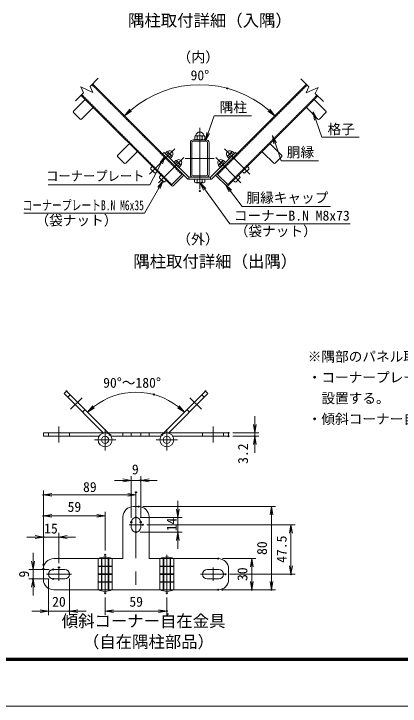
# Model space of a CAD drawing. Units: millimetres, scale not verified, with parts at other scales. Extents: x -4200 to 4200, y -2970 to 2970.
# Drawn here: x 488 to 2344, y -2970 to 355 of the extents above; entities that cross this region are included whole.
import ezdxf
from ezdxf.enums import TextEntityAlignment as Align

# ---------------------------------------------------------------- set-up
doc = ezdxf.new("R2010")
doc.units = ezdxf.units.MM
doc.header["$LTSCALE"] = 10
doc.header["$PDMODE"] = 32
doc.header["$PDSIZE"] = 5
doc.linetypes.add('USER1', pattern=[50.8, 31.75, -6.35, 6.35, -6.35])
doc.linetypes.add('USER2', pattern=[0.375, 0.25, -0.125])
for name, color, linetype, lineweight in [('0-0_D-STR1', 1, 'Continuous', 18), ('0-1_D-BMK', 2, 'USER1', 13), ('0-5_D-STR3', 3, 'Continuous', 13), ('0-6_D-STR-DIM', 7, 'Continuous', 13), ('0-7_0', 7, 'Continuous', 18), ('0-9_D-TTL-TXT', 7, 'Continuous', 18), ('0-A_D-STR-TXT', 7, 'Continuous', 13), ('0-B_D-TTL', 7, 'Continuous', 18)]:
    doc.layers.add(name, color=color, linetype=linetype, lineweight=lineweight)
doc.layers.add('0-8_Defpoints', color=253, linetype='Continuous')
doc.styles.add('ＭＳ ゴシック', font='')
doc.styles.get('ＭＳ ゴシック').set_extended_font_data('MS Gothic')

# ---------------------------------------------------------------- blocks, each defined once
blk = doc.blocks.new('_Open')
at = {"layer": '0-7_0'}
blk.add_line((-10, 1.667), (0, 0), dxfattribs=at)
blk.add_lwpolyline([(-10, -1.667), (0, 0), (-10, 0)], dxfattribs=at)

msp = doc.modelspace()

# ---------------------------------------------------------------- linework, layer by layer
at = {"layer": '0-0_D-STR1', "linetype": 'USER2'}
for p, q in [((862.71, 15.74), (1294.93, -416.48)), ((1896.51, 13.07), (1466.96, -416.48)), ((814.34, -32.63), (1246.56, -464.85)), ((1944.88, -35.3), (1515.33, -464.85))]:
    msp.add_line(p, q, dxfattribs=at)
at = {"layer": '0-0_D-STR1'}
for p, q in [((866.1, 19.13), (1298.32, -413.09)), ((1893.12, 16.46), (1463.57, -413.09)), ((827.36, -59.64), (775.17, -111.83)), ((810.95, -36.02), (1243.17, -468.24)), ((1948.27, -38.69), (1518.72, -468.24)), ((1934.53, -59.64), (1986.72, -111.83)), ((865.54, -97.82), (813.35, -150.01)), ((1896.35, -97.82), (1948.54, -150.01)), ((775.17, -119.04), (806.14, -150.01)), ((1986.72, -119.04), (1955.75, -150.01)), ((1335.94, -263.38), (1335.94, -415.78)), ((1342.84, -263.38), (1342.84, -415.78)), ((1349.74, -249.58), (1412.14, -249.58)), ((1349.74, -256.48), (1412.14, -256.48)), ((1419.04, -415.78), (1419.04, -263.38)), ((1425.94, -415.78), (1425.94, -263.38)), ((1039.49, -271.77), (987.3, -323.96)), ((1722.4, -271.77), (1774.59, -323.96)), ((987.3, -331.17), (1018.27, -362.14)), ((1077.67, -309.96), (1025.49, -362.14)), ((1684.22, -309.96), (1736.4, -362.14)), ((1774.59, -331.17), (1743.62, -362.14)), ((1349.74, -422.68), (1412.14, -422.68)), ((1349.74, -429.58), (1412.14, -429.58))]:
    msp.add_line(p, q, dxfattribs=at)
for centre, radius, start, end in [((830.96, -63.25), 5.1, 45, 135), ((1930.93, -63.25), 5.1, 45, 135), ((861.93, -94.22), 5.1, 314.99941, 45), ((1899.96, -94.22), 5.1, 135, 225.00059), ((778.78, -115.43), 5.1, 134.99942, 225), ((1983.11, -115.43), 5.1, 315, 45.00058), ((809.75, -146.4), 5.1, 225, 314.99941), ((1952.14, -146.4), 5.1, 225.00059, 315), ((1349.74, -263.38), 13.8, 90.00002, 179.99999), ((1349.74, -263.38), 6.9, 90.00002, 179.99999), ((1412.14, -263.38), 13.8, 0, 90.00002), ((1412.14, -263.38), 6.9, 0, 90.00002), ((1043.09, -275.38), 5.1, 45, 135), ((1718.8, -275.38), 5.1, 45, 135), ((990.91, -327.56), 5.1, 134.99942, 225), ((1074.06, -306.35), 5.1, 314.99941, 45), ((1687.83, -306.35), 5.1, 135, 225.00059), ((1770.98, -327.56), 5.1, 315, 45.00058), ((1021.88, -358.54), 5.1, 225, 314.99941), ((1740.01, -358.54), 5.1, 225.00059, 315), ((1349.74, -415.78), 13.8, 179.99999, 270.00002), ((1349.74, -415.78), 6.9, 179.99999, 270.00002), ((1412.14, -415.78), 6.9, 270.00002, 0), ((1412.14, -415.78), 13.8, 270.00002, 0)]:
    msp.add_arc(centre, radius, start, end, dxfattribs=at)
at = {"layer": '0-1_D-BMK'}
for p, q in [((1380.94, -192.45), (1380.94, -486.93)), ((1261.58, -292.85), (1140.33, -414.1)), ((1500.31, -292.85), (1621.56, -414.1)), ((1304.01, -335.28), (1182.75, -456.53)), ((1311.64, -339.63), (1450.24, -339.63)), ((1457.88, -335.28), (1579.13, -456.53)), ((760.79, -1543.2), (815.65, -1488.33)), ((1388.79, -1543.2), (1333.93, -1488.33)), ((704.79, -1703.5), (704.79, -1625.91)), ((1444.79, -1703.5), (1444.79, -1625.91)), ((926.29, -1639.66), (926.29, -1742.23)), ((1223.29, -1639.66), (1223.29, -1742.23)), ((875.01, -1690.94), (977.57, -1690.94)), ((1172.01, -1690.94), (1274.57, -1690.94)), ((1074.79, -1942.4), (1074.79, -2434.53)), ((1042.29, -2098.66), (1107.29, -2098.66)), ((926.29, -2242.66), (926.29, -2427.53)), ((1223.29, -2242.66), (1223.29, -2427.53)), ((704.79, -2303.66), (704.79, -2368.66)), ((1444.79, -2303.66), (1444.79, -2368.66)), ((644.79, -2336.16), (764.79, -2336.16)), ((1504.79, -2336.16), (1384.79, -2336.16))]:
    msp.add_line(p, q, dxfattribs=at)
at = {"layer": '0-5_D-STR3'}
for p, q in [((1362.43, -230.13), (1399.46, -230.13)), ((1362.43, -230.13), (1399.46, -230.13)), ((1356.83, -246.63), (1356.83, -233.13)), ((1362.43, -249.63), (1399.46, -249.63)), ((1362.43, -249.63), (1399.46, -249.63)), ((1368.98, -233.13), (1368.98, -246.63)), ((1393.28, -233.13), (1393.28, -246.63)), ((1405.43, -246.63), (1405.43, -233.13)), ((1209.65, -310.84), (1202.86, -317.63)), ((1324.47, -439.23), (1202.86, -317.63)), ((1328.44, -429.63), (1209.65, -310.84)), ((1224.07, -305.96), (1214.42, -315.61)), ((1238.82, -340.01), (1214.42, -315.61)), ((1230.25, -312.14), (1220.6, -321.79)), ((1226.69, -306.66), (1224.07, -305.96)), ((1247.77, -327.74), (1226.69, -306.66)), ((1242.3, -324.18), (1232.64, -333.83)), ((1248.47, -330.36), (1238.82, -340.01)), ((1248.47, -330.36), (1247.77, -327.74)), ((1433.44, -429.63), (1552.24, -310.84)), ((1437.42, -439.23), (1559.03, -317.63)), ((1513.42, -330.36), (1514.12, -327.74)), ((1513.42, -330.36), (1523.07, -340.01)), ((1514.12, -327.74), (1535.2, -306.66)), ((1519.59, -324.18), (1529.24, -333.83)), ((1523.07, -340.01), (1547.47, -315.61)), ((1531.64, -312.14), (1541.29, -321.79)), ((1535.2, -306.66), (1537.82, -305.96)), ((1537.82, -305.96), (1547.47, -315.61)), ((1552.24, -310.84), (1559.03, -317.63)), ((1266.5, -348.39), (1256.85, -358.04)), ((1281.25, -382.43), (1256.85, -358.04)), ((1272.68, -354.56), (1263.02, -364.21)), ((1269.11, -349.09), (1266.5, -348.39)), ((1290.2, -370.17), (1269.11, -349.09)), ((1471.69, -370.17), (1492.78, -349.09)), ((1480.64, -382.43), (1505.04, -358.04)), ((1489.21, -354.56), (1498.87, -364.21)), ((1492.78, -349.09), (1495.39, -348.39)), ((1495.39, -348.39), (1505.04, -358.04)), ((1151.95, -377.02), (1145.52, -384.69)), ((1145.77, -390.36), (1164.07, -408.66)), ((1284.72, -366.61), (1275.07, -376.26)), ((1290.9, -372.78), (1281.25, -382.43)), ((1290.9, -372.78), (1290.2, -370.17)), ((1470.99, -372.78), (1471.69, -370.17)), ((1470.99, -372.78), (1480.64, -382.43)), ((1477.17, -366.61), (1486.82, -376.26)), ((1616.12, -390.36), (1597.82, -408.66)), ((1609.94, -377.02), (1616.37, -384.69)), ((1177.41, -402.48), (1169.74, -408.91)), ((1194.38, -419.45), (1187.95, -427.11)), ((1298.32, -413.09), (1243.17, -468.24)), ((1301.5, -422.63), (1252.71, -471.42)), ((1301.5, -416.27), (1298.32, -413.09)), ((1328.44, -429.63), (1433.44, -429.63)), ((1328.44, -429.63), (1328.44, -439.23)), ((1433.44, -429.63), (1433.44, -439.23)), ((1460.39, -416.27), (1463.57, -413.09)), ((1460.39, -422.63), (1509.18, -471.42)), ((1463.57, -413.09), (1518.72, -468.24)), ((1567.51, -419.45), (1573.94, -427.11)), ((1584.48, -402.48), (1592.15, -408.91)), ((1188.19, -432.78), (1206.5, -451.09)), ((1219.83, -444.91), (1212.17, -451.34)), ((1324.47, -439.23), (1437.42, -439.23)), ((1356.64, -439.23), (1405.24, -439.23)), ((1356.64, -452.73), (1356.64, -439.23)), ((1362.24, -455.73), (1399.28, -455.73)), ((1368.79, -452.73), (1368.79, -439.23)), ((1393.09, -452.73), (1393.09, -439.23)), ((1405.24, -452.73), (1405.24, -439.23)), ((1542.06, -444.91), (1549.72, -451.34)), ((1573.7, -432.78), (1555.39, -451.09)), ((1246.35, -471.42), (1243.17, -468.24)), ((1515.54, -471.42), (1518.72, -468.24)), ((729.01, -1468.91), (740.32, -1457.6)), ((740.32, -1457.6), (949.98, -1667.26)), ((1409.26, -1457.6), (1199.6, -1667.26)), ((1420.57, -1468.91), (1409.26, -1457.6)), ((729.01, -1468.91), (918.47, -1658.37)), ((746.69, -1486.59), (758, -1475.28)), ((1420.57, -1468.91), (1231.12, -1658.37)), ((1402.9, -1486.59), (1391.58, -1475.28)), ((817.4, -1557.3), (828.71, -1545.99)), ((1332.18, -1557.3), (1320.87, -1545.99)), ((629.79, -1673.44), (629.79, -1657.44)), ((629.79, -1657.44), (926.29, -1657.44)), ((654.79, -1673.44), (654.79, -1657.44)), ((754.79, -1673.44), (754.79, -1657.44)), ((1223.29, -1657.44), (926.29, -1657.44)), ((1012.29, -1657.44), (1012.29, -1673.44)), ((1052.29, -1673.44), (1052.29, -1657.44)), ((1097.29, -1673.44), (1097.29, -1657.44)), ((1137.29, -1657.44), (1137.29, -1673.44)), ((1519.79, -1657.44), (1223.29, -1657.44)), ((1394.79, -1673.44), (1394.79, -1657.44)), ((1494.79, -1673.44), (1494.79, -1657.44)), ((1519.79, -1673.44), (1519.79, -1657.44)), ((629.79, -1673.44), (897.72, -1673.44)), ((1194.72, -1673.44), (954.86, -1673.44)), ((1519.79, -1673.44), (1251.86, -1673.44)), ((1062.29, -2011.16), (1087.29, -2011.16)), ((1012.29, -2061.16), (1012.29, -2261.16)), ((1137.29, -2061.16), (1137.29, -2261.16)), ((1052.29, -2086.16), (1052.29, -2111.16)), ((1097.29, -2086.16), (1097.29, -2111.16)), ((679.79, -2261.16), (1012.29, -2261.16)), ((892.79, -2261.16), (892.79, -2411.16)), ((908.79, -2261.16), (908.79, -2411.16)), ((911.29, -2261.16), (911.29, -2411.16)), ((941.29, -2261.16), (941.29, -2411.16)), ((943.79, -2261.16), (943.79, -2411.16)), ((959.79, -2261.16), (959.79, -2411.16)), ((1137.29, -2261.16), (1469.79, -2261.16)), ((1189.79, -2261.16), (1189.79, -2411.16)), ((1205.79, -2261.16), (1205.79, -2411.16)), ((1208.29, -2261.16), (1208.29, -2411.16)), ((1238.29, -2261.16), (1238.29, -2411.16)), ((1240.79, -2261.16), (1240.79, -2411.16)), ((1256.79, -2261.16), (1256.79, -2411.16)), ((629.79, -2311.16), (629.79, -2361.16)), ((677.29, -2313.66), (732.29, -2313.66)), ((892.79, -2297.66), (959.79, -2297.66)), ((892.79, -2299.66), (959.79, -2299.66)), ((1256.79, -2297.66), (1189.79, -2297.66)), ((1256.79, -2299.66), (1189.79, -2299.66)), ((1472.29, -2313.66), (1417.29, -2313.66)), ((1519.79, -2311.16), (1519.79, -2361.16)), ((677.29, -2358.66), (732.29, -2358.66)), ((892.79, -2334.66), (959.79, -2334.66)), ((892.79, -2337.66), (959.79, -2337.66)), ((1256.79, -2334.66), (1189.79, -2334.66)), ((1256.79, -2337.66), (1189.79, -2337.66)), ((1472.29, -2358.66), (1417.29, -2358.66)), ((892.79, -2372.66), (959.79, -2372.66)), ((892.79, -2374.66), (959.79, -2374.66)), ((1256.79, -2372.66), (1189.79, -2372.66)), ((1256.79, -2374.66), (1189.79, -2374.66)), ((679.79, -2411.16), (1469.79, -2411.16))]:
    msp.add_line(p, q, dxfattribs=at)
for centre, radius in [((926.29, -1690.94), 33.5), ((1223.29, -1690.94), 33.5), ((926.29, -1690.94), 17.5), ((1223.29, -1690.94), 17.5)]:
    msp.add_circle(centre, radius, dxfattribs=at)
for centre, radius, start, end in [((1362.9, -237.75), 7.63, 37.21089, 142.78911), ((1360.29, -229.01), 1.5, 279.83916, 352.83194), ((1381.13, -231.63), 19.5, 7.16806, 172.83194), ((1381.13, -256.24), 26.1, 62.26063, 117.73937), ((1399.35, -237.78), 7.65, 37.42505, 142.57495), ((1401.96, -229.01), 1.5, 187.16806, 253.42019), ((1362.9, -242.02), 7.63, 217.21089, 322.78911), ((1381.13, -223.53), 26.1, 242.26063, 297.73937), ((1399.35, -241.98), 7.65, 217.42505, 322.57495), ((1237.29, -317.14), 14.91, 314.64798, 135.35202), ((1210.85, -320.86), 21.27, 24.22053, 41.8842), ((1217.78, -336.66), 27.51, 26.96185, 63.03815), ((1233.57, -343.58), 21.27, 48.1158, 65.77947), ((1524.6, -317.14), 14.91, 44.64798, 225.35202), ((1528.32, -343.58), 21.27, 114.22053, 131.8842), ((1544.11, -336.66), 27.51, 116.96185, 153.03815), ((1551.04, -320.86), 21.27, 138.1158, 155.77947), ((1279.72, -359.56), 14.91, 314.64798, 135.35202), ((1253.28, -363.29), 21.27, 24.22053, 41.8842), ((1260.2, -379.08), 27.51, 26.96185, 63.03815), ((1482.17, -359.56), 14.91, 44.64798, 225.35202), ((1501.69, -379.08), 27.51, 116.96185, 153.03815), ((1508.61, -363.29), 21.27, 138.1158, 155.77947), ((1148.74, -387.39), 4.2, 140, 225), ((1276, -386.01), 21.27, 48.1158, 65.77947), ((1485.89, -386.01), 21.27, 114.22053, 131.8842), ((1613.15, -387.39), 4.2, 315, 40), ((1167.04, -405.69), 4.2, 225, 310), ((1191.16, -429.81), 4.2, 140, 225), ((1298.32, -419.45), 4.5, 315, 45), ((1463.57, -419.45), 4.5, 135, 225), ((1570.73, -429.81), 4.2, 315, 40), ((1594.85, -405.69), 4.2, 230, 315), ((1209.47, -448.12), 4.2, 225, 310), ((1362.72, -448.12), 7.63, 217.21089, 322.78911), ((1380.94, -429.63), 26.1, 242.26063, 297.73937), ((1399.17, -448.08), 7.65, 217.42505, 322.57495), ((1552.42, -448.12), 4.2, 230, 315), ((1249.53, -468.24), 4.5, 225, 315), ((1512.36, -468.24), 4.5, 225, 315), ((1062.29, -2061.16), 50, 90, 180), ((1087.29, -2061.16), 50, 0, 90), ((1074.79, -2086.16), 22.5, 0, 180), ((1074.79, -2111.16), 22.5, 180, 0), ((679.79, -2311.16), 50, 90, 180), ((926.29, -2332.23), 78.57, 64.76136, 115.23864), ((1223.29, -2332.23), 78.57, 64.76136, 115.23864), ((1469.79, -2311.16), 50, 0, 90), ((677.29, -2336.16), 22.5, 90, 270), ((732.29, -2336.16), 22.5, 270, 90), ((1417.29, -2336.16), 22.5, 90, 270), ((1472.29, -2336.16), 22.5, 270, 90), ((679.79, -2361.16), 50, 180, 270), ((1469.79, -2361.16), 50, 270, 0), ((926.29, -2340.09), 78.57, 244.76136, 295.23864), ((1223.29, -2340.09), 78.57, 244.76136, 295.23864)]:
    msp.add_arc(centre, radius, start, end, dxfattribs=at)
at = {"layer": '0-6_D-STR-DIM'}
for p, q in [((853.83, 6.86), (892.77, 45.8)), ((1905.39, 4.19), (1866.45, 43.13)), ((809.85, 4.93), (823.22, -23.75)), ((867.2, -21.82), (809.85, 4.93)), ((853.83, 6.86), (867.2, -21.82)), ((1905.39, 4.19), (1892.02, -24.49)), ((1892.02, -24.49), (1949.37, 2.26)), ((1949.37, 2.26), (1936, -26.42)), ((784.28, -62.69), (823.22, -23.75)), ((1974.94, -65.36), (1936, -26.42)), ((1645.24, -1617.44), (1645.24, -1577.44)), ((1539.79, -1657.44), (1665.24, -1657.44)), ((1645.24, -1657.44), (1645.24, -1673.44)), ((1539.79, -1673.44), (1665.24, -1673.44)), ((1645.24, -1713.44), (1645.24, -1753.44)), ((1012.29, -1885.3), (972.29, -1885.3)), ((1052.29, -2066.16), (1052.29, -1865.3)), ((1052.29, -1885.3), (1097.29, -1885.3)), ((1097.29, -2066.16), (1097.29, -1865.3)), ((1137.29, -1885.3), (1177.29, -1885.3)), ((629.79, -2291.16), (629.79, -1934.57)), ((1074.79, -1954.57), (629.79, -1954.57)), ((1074.79, -1962.4), (1074.79, -1974.57)), ((1276.19, -2023.66), (1276.19, -1983.66)), ((1107.29, -2011.16), (1745.27, -2011.16)), ((1725.27, -2011.16), (1725.27, -2411.16)), ((629.79, -2271.16), (629.79, -2035.87)), ((926.29, -2055.87), (629.79, -2055.87)), ((926.29, -2222.66), (926.29, -2035.87)), ((1094.79, -2063.66), (1296.19, -2063.66)), ((1276.19, -2063.66), (1276.19, -2133.66)), ((1127.29, -2098.66), (1839.41, -2098.66)), ((1819.41, -2098.66), (1819.41, -2336.16)), ((589.79, -2157.68), (549.79, -2157.68)), ((629.79, -2291.16), (629.79, -2137.68)), ((704.79, -2157.68), (629.79, -2157.68)), ((704.79, -2283.66), (704.79, -2137.68)), ((744.79, -2157.68), (784.79, -2157.68)), ((1094.79, -2133.66), (1296.19, -2133.66)), ((1276.19, -2173.66), (1276.19, -2213.66)), ((579.98, -2273.66), (579.98, -2233.66)), ((1489.79, -2261.16), (1651.12, -2261.16)), ((1631.12, -2261.16), (1631.12, -2411.16)), ((657.29, -2313.66), (559.98, -2313.66)), ((579.98, -2313.66), (579.98, -2358.66)), ((657.29, -2358.66), (559.98, -2358.66)), ((654.79, -2356.16), (654.79, -2533.57)), ((754.79, -2356.16), (754.79, -2533.57)), ((1524.79, -2336.16), (1839.41, -2336.16)), ((579.98, -2398.66), (579.98, -2438.66)), ((1489.79, -2411.16), (1651.12, -2411.16)), ((1509.79, -2411.16), (1745.27, -2411.16)), ((926.29, -2447.53), (926.29, -2533.57)), ((1223.29, -2447.53), (1223.29, -2533.57)), ((614.79, -2513.57), (574.79, -2513.57)), ((654.79, -2513.57), (754.79, -2513.57)), ((794.79, -2513.57), (834.79, -2513.57)), ((926.29, -2513.57), (1223.29, -2513.57))]:
    msp.add_line(p, q, dxfattribs=at)
for centre, radius, start, end in [((1380.94, -495.71), 510.71, 49.48872, 130.51128), ((1074.79, -1792.07), 330.31, 51.94276, 128.05724)]:
    msp.add_arc(centre, radius, start, end, dxfattribs=at)
at = {"layer": '0-8_Defpoints'}
for p in [(1513.13, -2.41), (1019.82, -134.59), (1742.07, -134.59), (1380.94, -495.71), (740.32, -1457.6), (1409.26, -1457.6), (1160.28, -1473.02), (1519.79, -1657.44), (949.98, -1667.26), (1199.6, -1667.26), (1519.79, -1673.44), (1645.24, -1673.44), (1097.29, -1885.3), (629.79, -1954.57), (1074.79, -1942.4), (1087.29, -2011.16), (629.79, -2055.87), (1074.79, -2063.66), (1052.29, -2086.16), (1097.29, -2086.16), (1107.29, -2098.66), (629.79, -2157.68), (1074.79, -2133.66), (1276.19, -2133.66), (926.29, -2242.66), (1469.79, -2261.16), (629.79, -2291.16), (629.79, -2311.16), (677.29, -2313.66), (704.79, -2303.66), (579.98, -2358.66), (654.79, -2336.16), (677.29, -2358.66), (754.79, -2336.16), (1504.79, -2336.16), (1819.41, -2336.16), (926.29, -2427.53), (1223.29, -2427.53), (1469.79, -2411.16), (1489.79, -2411.16), (1631.12, -2411.16), (1725.27, -2411.16), (754.79, -2513.57), (1223.29, -2513.57)]:
    msp.add_point(p, dxfattribs=at)
at = {"layer": '0-A_D-STR-TXT'}
for points in [[(2146.57, -236.38), (1966.97, -236.38), (1926.09, -116.93)], [(1629.77, -133.95), (1450.17, -133.95), (1409.29, -253.4)], [(1952.15, -349.95), (1772.54, -349.95), (1731.66, -230.5)], [(653.56, -466.61), (1141.67, -466.61), (1213.59, -327.77)], [(536.44, -602.48), (1116.33, -602.48), (1203.83, -447.47)], [(2103, -653.94), (1525.67, -653.94), (1382.42, -456.68)], [(2009.3, -569.46), (1585.1, -569.46), (1504.66, -464.72)]]:
    msp.add_lwpolyline(points, dxfattribs=at)
at = {"layer": '0-B_D-TTL'}
for points in [[(-4200.12, -2970), (4199.88, -2970), (4199.88, 2970), (-4200.12, 2970)], [(-3930.12, 2750), (3929.88, 2750), (3929.88, -2750), (-3930.12, -2750)], [(-3927.62, 2747.5), (3927.38, 2747.5), (3927.38, -2747.5), (-3927.62, -2747.5)], [(-3925.12, 2745), (3924.88, 2745), (3924.88, -2745), (-3925.12, -2745)], [(-3922.62, 2742.5), (3922.38, 2742.5), (3922.38, -2742.5), (-3922.62, -2742.5)], [(-3920.12, 2740), (3919.88, 2740), (3919.88, -2740), (-3920.12, -2740)]]:
    msp.add_lwpolyline(points, close=True, dxfattribs=at)

# ---------------------------------------------------------------- block references
at = {"layer": '0-6_D-STR-DIM', "xscale": 4, "yscale": 4}
for p, rotation in [((1019.82, -134.59), 222.75564), ((1742.07, -134.59), 317.24436), ((841.23, -1558.51), 221.52862), ((1308.35, -1558.51), 318.47138), ((1645.24, -1657.44), 270), ((1645.24, -1673.44), 90), ((1097.29, -1885.3), 180), ((629.79, -1954.57), 180), ((1276.19, -2063.66), 270), ((1725.27, -2011.16), 90), ((629.79, -2055.87), 180), ((1819.41, -2098.66), 90), ((704.79, -2157.68), 180), ((1276.19, -2133.66), 90), ((1631.12, -2261.16), 90), ((579.98, -2313.66), 270), ((1819.41, -2336.16), 270), ((579.98, -2358.66), 90), ((1631.12, -2411.16), 270), ((1725.27, -2411.16), 270), ((754.79, -2513.57), 180), ((926.29, -2513.57), 180)]:
    msp.add_blockref('_Open', p, dxfattribs=dict(at, rotation=rotation))
for p in [(1052.29, -1885.3), (1074.79, -1954.57), (926.29, -2055.87), (629.79, -2157.68), (654.79, -2513.57), (1223.29, -2513.57)]:
    msp.add_blockref('_Open', p, dxfattribs=at)
at = {"layer": '0-A_D-STR-TXT', "xscale": 4, "yscale": 4}
for p, rotation in [((1925.44, -115.04), 108.8919), ((1408.65, -255.3), 251.10813), ((1731.02, -228.61), 108.8919), ((1214.51, -325.99), 62.61681), ((1204.81, -445.73), 60.55492), ((1381.25, -455.07), 125.98605), ((1503.44, -463.14), 127.525)]:
    msp.add_blockref('_Open', p, dxfattribs=dict(at, rotation=rotation))

# ---------------------------------------------------------------- texts
at = {"layer": '0-6_D-STR-DIM', "style": 'ＭＳ ゴシック'}
for s, p in [('90°', (1337.01, 21.74)), ('90°～180°', (917.06, -1455.01)), ('9', (1055.06, -1871.12)), ('89', (820.3, -1955.83)), ('59', (746.04, -2051.03)), ('15', (633.53, -2155.05)), ('20', (672.03, -2506.82)), ('59', (1042.79, -2506.82))]:
    msp.add_text(s, height=48.09, dxfattribs=at).set_placement(p, align=Align.BOTTOM_LEFT)
for s, p in [('3.2', (1627.18, -1806.22)), ('14', (1284.7, -2130.44)), ('47.5', (1812.67, -2281.52)), ('80', (1718.52, -2243.79)), ('9', (575.13, -2352.15)), ('30', (1624.37, -2368.79))]:
    msp.add_text(s, height=48.09, rotation=90, dxfattribs=at).set_placement(p, align=Align.BOTTOM_LEFT)
at = {"layer": '0-9_D-TTL-TXT', "style": 'ＭＳ ゴシック'}
for s, p in [('隅柱取付詳細（入隅）', (1036.32, 277.46)), ('隅柱取付詳細（出隅）', (1061.97, -879.87)), ('傾斜コーナー自在金具', (717.78, -2607)), ('（自在隅柱部品）', (819.85, -2707))]:
    msp.add_text(s, height=57.7, dxfattribs=at).set_placement(p, align=Align.BOTTOM_LEFT)
at = {"layer": '0-A_D-STR-TXT', "style": 'ＭＳ ゴシック'}
for s, height, p in [('（内）', 49.49, (1272.66, 107.9)), ('隅柱', 48.09, (1476.9, -131.58)), ('格子', 48.09, (1995.3, -236.66)), ('胴縁', 48.09, (1799.27, -347.58)), ('胴縁キャップ', 48.09, (1605.51, -566.14)), ('コーナーB.N M8x73', 48.09, (1544.85, -652.19)), ('（袋ナット）', 48.09, (591.96, -675.02)), ('（袋ナット）', 48.09, (1549.49, -726.87)), ('（外）', 49.49, (1271.27, -766.33)), ('※隅部のパネル取付け', 48.09, (1899.88, -1329.25)), ('・コーナープレートの場合：現場でパネルを70mm切断、孔加工をし', 48.09, (1899.88, -1429.25)), ('\u3000設置する。', 48.09, (1899.88, -1529.25)), ('・傾斜コーナー自在金具の場合：現場で孔加工をし設置する。', 48.09, (1899.88, -1629.25))]:
    msp.add_text(s, height=height, dxfattribs=at).set_placement(p, align=Align.BOTTOM_LEFT)
for s, width, p in [('コーナープレート', 0.9, (643.03, -462.01)), ('コーナープレートB.N M6x35', 0.7, (529.66, -602.53))]:
    msp.add_text(s, height=48.09, dxfattribs=dict(at, width=width)).set_placement(p, align=Align.BOTTOM_LEFT)

doc.saveas('drawing.dxf')
